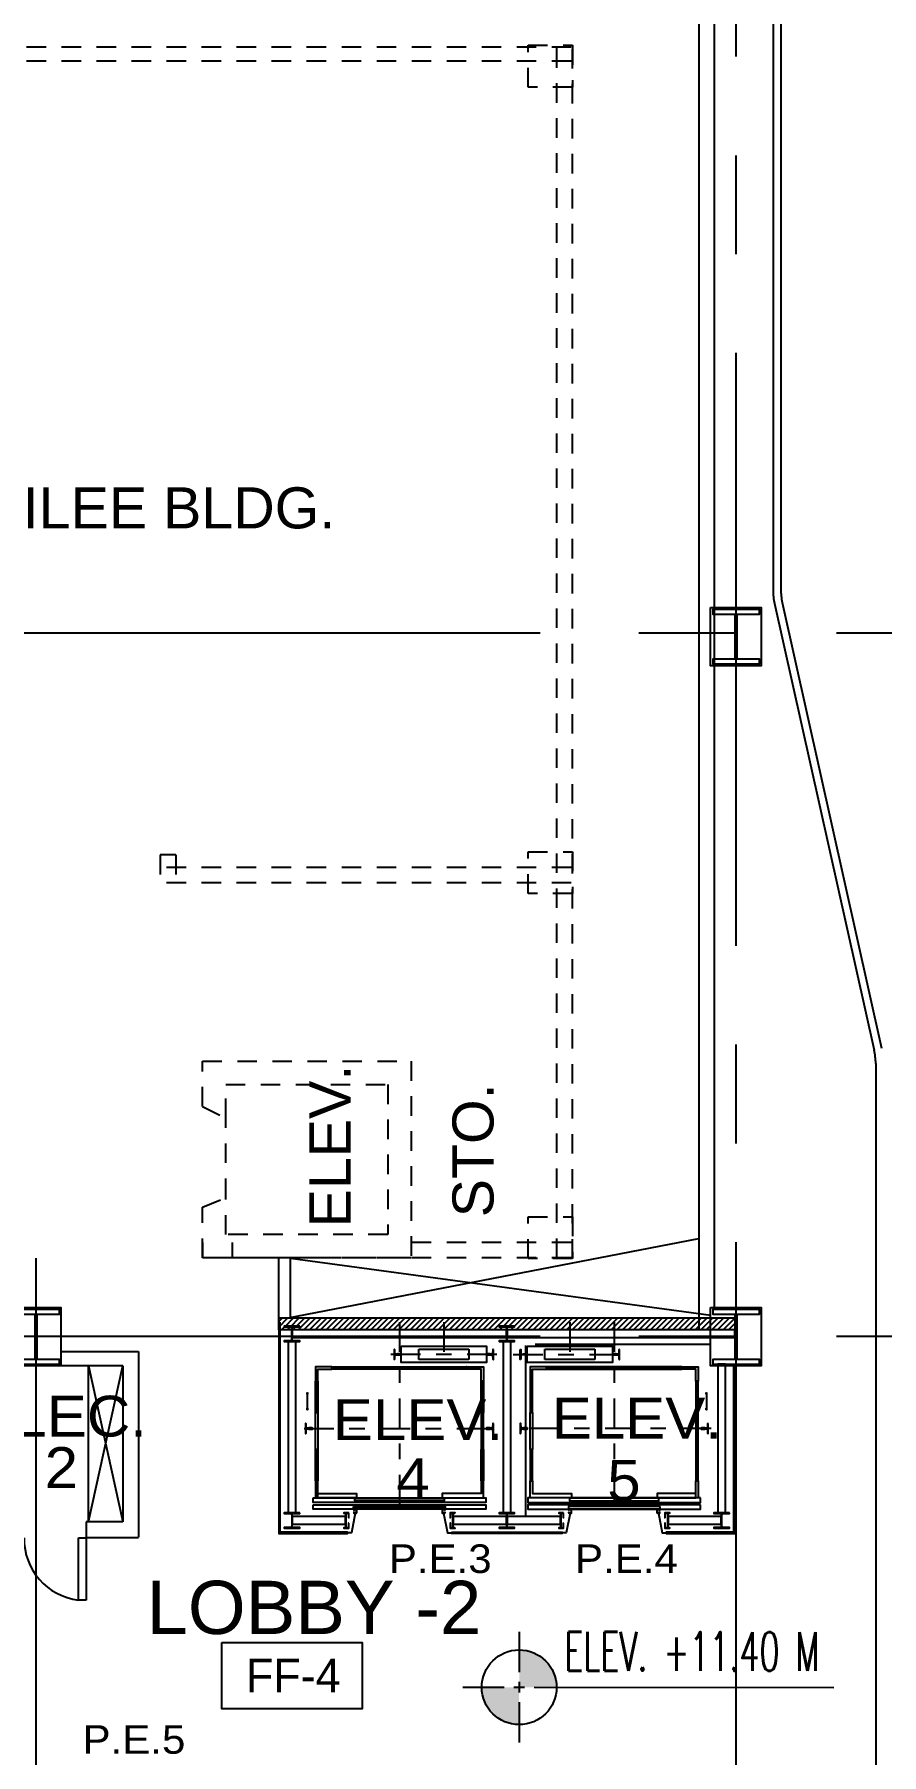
# Model space of a CAD drawing. Header units: millimetres. Extents: x 2148 to 2681, y 758 to 986.
# Drawn here: x 2631.24 to 2636.68, y 957.78 to 968.84 of the extents above; entities that cross this region are included whole.
import ezdxf

# ---------------------------------------------------------------- set-up
doc = ezdxf.new("R2010")
doc.units = ezdxf.units.MM
for name, pattern in [('ACAD_ISO02W100', [15, 12, -3]), ('CENTER2', [28.575, 19.05, -3.175, 3.175, -3.175]), ('HIDDEN', [0.375, 0.25, -0.125])]:
    doc.linetypes.add(name, pattern=pattern)
for name, color, linetype in [('A-Hatch', 253, 'Continuous'), ('ar elev', 2, 'Continuous'), ('cladding', 2, 'Continuous'), ('COL-EX', 2, 'Continuous'), ('D', 1, 'Continuous'), ('ELAYOUT', 4, 'Continuous'), ('FIXTURE', 1, 'Continuous'), ('HATCH', 8, 'Continuous'), ('Layer1', 5, 'Continuous'), ('p-boarder', 2, 'Continuous'), ('QUOTE', 2, 'Continuous'), ('S_GRID LINES', 252, 'Continuous'), ('TEXT', 6, 'Continuous')]:
    doc.layers.add(name, color=color, linetype=linetype)
doc.styles.add('100', font='SIMPLEX.shx', dxfattribs={"height": 0.25})
doc.styles.add('MMTX$0$ESMX$0$X-OPTA1D', font='x-opta1d')
doc.styles.add('SWISS', font='swissl.ttf')
pattern_1 = [(45, (304.8, 3e-13), (-0.01796051224, 0.01796051224), [])]

# ---------------------------------------------------------------- blocks, each defined once
blk = doc.blocks.new('EXISTING')
at = {"layer": 'HATCH', "linetype": 'HIDDEN', "ltscale": 0.5}
for p, q in [((-79717.504, -2147.869), (-79727.001, -2147.869)), ((-79717.596, -2155.652), (-79717.596, -2147.859)), ((-79717.496, -2155.656), (-79717.496, -2147.858)), ((-79717.504, -2147.959), (-79727.001, -2147.959)), ((-79717.596, -2155.652), (-79717.596, -2152.324)), ((-79717.496, -2155.656), (-79717.496, -2152.324)), ((-79720.145, -2153.062), (-79720.145, -2153.242)), ((-79720.045, -2153.062), (-79720.145, -2153.062)), ((-79720.145, -2153.062), (-79720.145, -2153.242)), ((-79720.045, -2153.062), (-79720.145, -2153.062)), ((-79720.045, -2153.062), (-79720.045, -2153.242)), ((-79720.045, -2153.062), (-79720.045, -2153.242)), ((-79717.504, -2153.142), (-79720.145, -2153.142)), ((-79717.504, -2153.142), (-79720.145, -2153.142)), ((-79717.504, -2153.242), (-79720.145, -2153.242)), ((-79717.504, -2153.242), (-79720.145, -2153.242)), ((-79719.874, -2154.678), (-79719.724, -2154.753)), ((-79719.874, -2154.678), (-79719.724, -2154.753)), ((-79719.724, -2155.266), (-79719.724, -2154.753)), ((-79719.724, -2155.266), (-79719.724, -2154.753)), ((-79719.874, -2155.325), (-79719.724, -2155.266)), ((-79719.874, -2155.325), (-79719.724, -2155.266)), ((-79719.874, -2155.552), (-79719.874, -2155.652)), ((-79719.683, -2155.552), (-79719.683, -2155.652)), ((-79717.504, -2155.552), (-79718.533, -2155.552)), ((-79717.504, -2155.552), (-79718.533, -2155.552)), ((-79717.504, -2155.652), (-79719.874, -2155.652))]:
    blk.add_line(p, q, dxfattribs=at)
at = {"layer": 'HATCH', "linetype": 'HIDDEN', "ltscale": 0.5, "elevation": 0}
for points in [[(-79717.496, -2147.858), (-79717.496, -2148.127), (-79717.78, -2148.127), (-79717.78, -2147.858)], [(-79717.496, -2147.858), (-79717.496, -2148.127), (-79717.78, -2148.127), (-79717.78, -2147.858)], [(-79717.496, -2153.041), (-79717.496, -2153.31), (-79717.78, -2153.31), (-79717.78, -2153.041)], [(-79717.496, -2153.041), (-79717.496, -2153.31), (-79717.78, -2153.31), (-79717.78, -2153.041)], [(-79717.496, -2155.387), (-79717.496, -2155.656), (-79717.78, -2155.656), (-79717.78, -2155.387)], [(-79717.496, -2155.387), (-79717.496, -2155.656), (-79717.78, -2155.656), (-79717.78, -2155.387)]]:
    blk.add_lwpolyline(points, close=True, dxfattribs=at)
for points in [[(-79719.874, -2154.678), (-79719.874, -2154.388), (-79718.533, -2154.388), (-79718.533, -2155.652), (-79719.874, -2155.652), (-79719.874, -2155.325)], [(-79719.874, -2154.678), (-79719.874, -2154.388), (-79718.533, -2154.388), (-79718.533, -2155.652), (-79719.874, -2155.652), (-79719.874, -2155.325)], [(-79719.724, -2154.753), (-79719.724, -2154.538), (-79718.683, -2154.538), (-79718.683, -2155.502), (-79719.724, -2155.502), (-79719.724, -2155.266)], [(-79719.724, -2154.753), (-79719.724, -2154.538), (-79718.683, -2154.538), (-79718.683, -2155.502), (-79719.724, -2155.502), (-79719.724, -2155.266)]]:
    blk.add_lwpolyline(points, dxfattribs=at)
at = {"layer": 'HATCH', "linetype": 'HIDDEN', "ltscale": 0.5, "style": 'SWISS'}
for s, p in [('ELEV.', (-79718.922, -2155.456)), ('ELEV.', (-79718.922, -2155.456)), ('STO.', (-79718.003, -2155.391))]:
    blk.add_text(s, height=0.264, rotation=90, dxfattribs=at).set_placement(p)

msp = doc.modelspace()

# ---------------------------------------------------------------- hatches: boundary and pattern name
at = {"layer": 'HATCH'}
h = msp.add_hatch(dxfattribs=at)
h.set_pattern_fill('ANSI31', color=256, scale=0.008, style=0)
h.set_pattern_definition(pattern_1)
h.paths.add_polyline_path([(2632.8091508, 960.5887049), (2632.8091508, 960.5137049), (2632.8917872, 960.5137049), (2632.8917872, 960.5261783), (2632.8910076, 960.5292966), (2632.8886689, 960.5316354), (2632.8855505, 960.532415), (2632.8442323, 960.532415), (2632.8442323, 960.5386517), (2632.9440197, 960.5386517), (2632.9440197, 960.532415), (2632.9027015, 960.532415), (2632.8995831, 960.5316354), (2632.8972443, 960.5292966), (2632.8956852, 960.5261783), (2632.8956852, 960.5137049), (2634.273219, 960.5137049), (2634.273219, 960.5261783), (2634.2724394, 960.5292966), (2634.2701006, 960.5316354), (2634.2669822, 960.532415), (2634.2248844, 960.532415), (2634.2248844, 960.5386517), (2634.3254514, 960.5386517), (2634.3254514, 960.532415), (2634.2841332, 960.532415), (2634.2802353, 960.5316354), (2634.2778965, 960.5292966), (2634.2771169, 960.5261783), (2634.2771169, 960.5137049), (2635.5864709, 960.5137049), (2635.5864709, 960.5887049)])
h = msp.add_hatch(dxfattribs=at)
h.set_pattern_fill('ANSI31', color=256, scale=0.008, style=0)
h.set_pattern_definition(pattern_1)
h.paths.add_polyline_path([(2635.5864709, 960.5887049), (2635.7414865, 960.5887049), (2635.7414865, 960.5137049), (2635.5864709, 960.5137049)])
at = {"layer": 'Layer1'}
for points in [[(2634.3547687, 958.4563144), (2634.3545137, 958.2160507), (2634.5947774, 958.2157957, 0.4142135624)], [(2634.3542587, 957.975787), (2634.3544959, 958.216593), (2634.11425, 958.2163057, 0.4142135624)]]:
    msp.add_hatch(color=32, dxfattribs=at).paths.add_polyline_path(points)

# ---------------------------------------------------------------- linework, layer by layer
at = {"ltscale": 0.5}
for p, q in [((2632.8091508, 960.5176385, 0), (2632.8091508, 960.9754912, 0)), ((2632.8841508, 960.5887049, 0), (2632.8841508, 960.9754912, 0))]:
    msp.add_line(p, q, dxfattribs=at)
at = {"ltscale": 0.05}
msp.add_line((2634.3954304, 960.4133199, 0), (2634.3954304, 959.316164, 0), dxfattribs=at)
for p, q in [((2631.5859127, 959.2800492), (2631.5859127, 960.281811, 0)), ((2631.5223639, 958.7767993, 0), (2631.5223639, 959.1767993, 0)), ((2631.5223639, 959.1767993, 0), (2631.5723639, 959.1767993, 0)), ((2631.5723639, 959.1767993, 0), (2631.5723639, 958.7767993, 0)), ((2631.5723639, 958.7767993, 0), (2631.5223639, 958.7767993, 0))]:
    msp.add_line(p, q)
at = {"ltscale": 0.5}
msp.add_lwpolyline([(2632.4438952, 958.5041556), (2633.346054, 958.5041556), (2633.346054, 958.0771238), (2632.4438952, 958.0771238)], close=True, dxfattribs=at)
msp.add_arc((2631.5712931, 959.1727374, 0), 0.3989499, 179.41662594, 262.95522437)
at = {"layer": 'A-Hatch'}
msp.add_line((2632.8091508, 960.5137049, 0), (2632.8091508, 960.5887049, 0), dxfattribs=at)
at = {"layer": 'ar elev', "color": 8, "linetype": 'CENTER2', "ltscale": 0.01}
for p, q in [((2633.5848418, 960.5635986, 0), (2633.5848419, 959.3365254, 0)), ((2633.8701714, 960.5635986, 0), (2633.8701714, 960.278269, 0)), ((2634.680944, 960.5635986, 0), (2634.680944, 960.278269, 0)), ((2634.965494, 960.5635986, 0), (2634.965494, 959.3365255, 0)), ((2634.2107562, 960.3562279, 0), (2633.5035714, 960.3562279, 0)), ((2634.3153837, 960.3562279, 0), (2635.0303423, 960.3562279, 0)), ((2632.9720849, 959.879899, 0), (2634.1975988, 959.879899, 0)), ((2635.5885462, 959.879899, 0), (2634.3355861, 959.879899, 0))]:
    msp.add_line(p, q, dxfattribs=at)
at = {"layer": 'ar elev', "color": 8}
for p, q in [((2633.0001501, 960.1044206, 0), (2632.9845583, 960.1044206, 0)), ((2632.9923542, 960.1067594, 0), (2632.990795, 960.1059798, 0)), ((2632.990795, 960.1059798, 0), (2632.990795, 960.1028614, 0)), ((2632.990795, 960.1028614, 0), (2632.9939134, 960.1028614, 0)), ((2632.9923542, 960.1122165, 0), (2632.9923542, 959.9968373, 0)), ((2632.9939134, 960.1059798, 0), (2632.9923542, 960.1067594, 0)), ((2632.994693, 960.1044206, 0), (2632.9939134, 960.1059798, 0)), ((2632.9939134, 960.1028614, 0), (2632.994693, 960.1044206, 0)), ((2635.5657775, 960.1044206, 0), (2635.5509654, 960.1044206, 0)), ((2635.5579817, 960.1067594, 0), (2635.5564225, 960.1059798, 0)), ((2635.5564225, 960.1059798, 0), (2635.5564225, 960.1028615, 0)), ((2635.5564225, 960.1028615, 0), (2635.5595408, 960.1028615, 0)), ((2635.5579817, 960.1122165, 0), (2635.5579817, 959.9968374, 0)), ((2635.5595408, 960.1059798, 0), (2635.5579817, 960.1067594, 0)), ((2635.5603204, 960.1044206, 0), (2635.5595408, 960.1059798, 0)), ((2635.5595408, 960.1028615, 0), (2635.5603204, 960.1044206, 0)), ((2633.0001501, 960.0046332, 0), (2632.9845583, 960.0046332, 0)), ((2632.9923542, 960.006972, 0), (2632.990795, 960.0061924, 0)), ((2632.990795, 960.0061924, 0), (2632.990795, 960.003074, 0)), ((2632.990795, 960.003074, 0), (2632.9923542, 960.0022945, 0)), ((2632.9939134, 960.0061924, 0), (2632.9923542, 960.006972, 0)), ((2632.9923542, 960.0022945, 0), (2632.9939134, 960.003074, 0)), ((2632.994693, 960.0046332, 0), (2632.9939134, 960.0061924, 0)), ((2632.9939134, 960.003074, 0), (2632.994693, 960.0046332, 0)), ((2635.5657775, 960.0046333, 0), (2635.5509654, 960.0046333, 0)), ((2635.5579817, 960.006972, 0), (2635.5564225, 960.0061924, 0)), ((2635.5564225, 960.0061924, 0), (2635.5564225, 960.0030741, 0)), ((2635.5564225, 960.0030741, 0), (2635.5579817, 960.0022945, 0)), ((2635.5595408, 960.0061924, 0), (2635.5579817, 960.006972, 0)), ((2635.5579817, 960.0022945, 0), (2635.5595408, 960.0030741, 0)), ((2635.5603204, 960.0046333, 0), (2635.5595408, 960.0061924, 0)), ((2635.5595408, 960.0030741, 0), (2635.5603204, 960.0046333, 0))]:
    msp.add_line(p, q, dxfattribs=at)
at = {"layer": 'ar elev', "elevation": 0}
for points in [[(2632.8192854, 960.5737332), (2632.8091508, 960.5737332), (2632.8091508, 959.2039953), (2633.2511778, 959.2039953), (2633.2511778, 959.21413), (2632.8192855, 959.21413), (2632.8192854, 960.5635985)], [(2633.1498312, 960.261118), (2633.1498312, 960.2759302), (2633.0445867, 960.2759302), (2633.0445867, 960.1831591), (2633.0601784, 960.1831591), (2633.0601784, 960.261118), (2633.1498312, 960.261118)], [(2634.0198525, 960.261118), (2634.0198525, 960.2759302), (2634.125097, 960.2759302), (2634.125097, 960.1831591), (2634.1095053, 960.1831591), (2634.1095053, 960.261118), (2634.0198525, 960.261118)], [(2634.5304834, 960.261118), (2634.5304834, 960.2759302), (2634.4252388, 960.2759302), (2634.4252388, 960.1831591), (2634.4408306, 960.1831591), (2634.4408306, 960.261118), (2634.5304834, 960.261118)], [(2635.7310504, 960.281811), (2635.7310504, 959.21413), (2635.2991581, 959.21413), (2635.2991581, 959.2039953), (2635.7411851, 959.2039953), (2635.7411851, 960.281811)], [(2635.4005047, 960.261118), (2635.4005047, 960.2759302), (2635.5057492, 960.2759302), (2635.5057492, 960.1831591), (2635.4901574, 960.1831591), (2635.4901574, 960.261118), (2635.4005047, 960.261118)], [(2634.1250971, 959.5431165), (2634.1095053, 959.5431165), (2634.1095053, 959.4612597), (2633.8600368, 959.4612597), (2633.8600368, 959.4339741), (2634.1250971, 959.4339741), (2634.1250971, 959.5431165)], [(2634.4252388, 959.5431165), (2634.4408306, 959.5431165), (2634.4408306, 959.4612597), (2634.6902991, 959.4612597), (2634.6902991, 959.4339741), (2634.4252388, 959.4339741), (2634.4252388, 959.5431165)], [(2633.0297745, 959.3887579), (2634.1399092, 959.3887579), (2634.1399092, 959.3614723), (2633.0297745, 959.3614723), (2633.0297745, 959.3887579)], [(2635.5205614, 959.3887579), (2634.4104266, 959.3887579), (2634.4104266, 959.3614723), (2635.5205614, 959.3614723), (2635.5205614, 959.3887579)], [(2633.3010715, 959.3365254), (2633.2761247, 959.2086728), (2633.2511779, 959.2086728)], [(2633.8686123, 959.3365254), (2633.8935592, 959.2086728), (2633.918506, 959.2086728)], [(2634.6817237, 959.3365255), (2634.6567768, 959.2086729), (2634.6318301, 959.2086729)], [(2635.2492645, 959.3365255), (2635.2742113, 959.2086729), (2635.2991582, 959.2086729)]]:
    msp.add_lwpolyline(points, dxfattribs=at)
for points in [[(2632.9440197, 960.5386517), (2632.8442323, 960.5386517), (2632.8442323, 960.532415), (2632.8855505, 960.532415), (2632.8886689, 960.5316354), (2632.8910076, 960.5292966), (2632.8917872, 960.5261783), (2632.8917872, 960.4513377), (2632.8910076, 960.4482194), (2632.8886689, 960.445101), (2632.8855505, 960.4443214), (2632.8442323, 960.4443214), (2632.8442323, 960.4388643), (2632.9440197, 960.4388643), (2632.9440197, 960.4443214), (2632.9027015, 960.4443214), (2632.8995831, 960.445101), (2632.8972443, 960.4482194), (2632.8956852, 960.4513377), (2632.8956852, 960.5261783), (2632.8972443, 960.5292966), (2632.8995831, 960.5316354), (2632.9027015, 960.532415), (2632.9440197, 960.532415)], [(2634.2841332, 960.532415), (2634.3254514, 960.532415), (2634.3254514, 960.5386517), (2634.2248844, 960.5386517), (2634.2248844, 960.532415), (2634.2669822, 960.532415), (2634.2701006, 960.5316354), (2634.2724394, 960.5292966), (2634.273219, 960.5261783), (2634.273219, 960.4513377), (2634.2724394, 960.4482194), (2634.2701006, 960.445101), (2634.2669822, 960.4443214), (2634.2248844, 960.4443214), (2634.2248844, 960.4388643), (2634.3254514, 960.4388643), (2634.3254514, 960.4443214), (2634.2841332, 960.4443214), (2634.2802353, 960.445101), (2634.2778965, 960.4482194), (2634.2771169, 960.4513377), (2634.2771169, 960.5261783), (2634.2778965, 960.5292966), (2634.2802353, 960.5316354)], [(2634.2778965, 960.4482194), (2634.2771169, 960.4513377), (2634.2771169, 960.5261783), (2634.2778965, 960.5292966), (2634.2802353, 960.5316354), (2634.2841332, 960.532415), (2634.3254514, 960.532415), (2634.3254514, 960.5386517), (2634.2248844, 960.5386517), (2634.2248844, 960.532415), (2634.2669822, 960.532415), (2634.2701006, 960.5316354), (2634.2724394, 960.5292966), (2634.273219, 960.5261783), (2634.273219, 960.4513377), (2634.2724394, 960.4482194), (2634.2701006, 960.445101), (2634.2669822, 960.4443214), (2634.2248844, 960.4443214), (2634.2248844, 960.4388643), (2634.3254514, 960.4388643), (2634.3254514, 960.4443214), (2634.2841332, 960.4443214), (2634.2802353, 960.445101)], [(2633.5949765, 960.4084603), (2634.1445868, 960.4084603), (2634.1445868, 960.3039954), (2633.5949765, 960.3039954)], [(2634.4057491, 960.4084604), (2634.9553593, 960.4084604), (2634.9553593, 960.3039954), (2634.4057491, 960.3039954)], [(2634.0167342, 960.2759302), (2634.0198525, 960.2759302), (2634.0198525, 960.2759302), (2634.0167342, 960.2759302)], [(2634.5336017, 960.2759302), (2634.5304834, 960.2759302), (2634.5304834, 960.2759302), (2634.5336017, 960.2759302)], [(2633.0445867, 959.9820251), (2633.0601785, 959.9820251), (2633.0601785, 959.7442505), (2633.0445867, 959.7442505)], [(2634.125097, 959.9820252), (2634.1095053, 959.9820252), (2634.1095053, 959.7442505), (2634.125097, 959.7442505)], [(2634.4252388, 959.9820252), (2634.4408306, 959.9820252), (2634.4408306, 959.7442505), (2634.4252388, 959.7442505)], [(2635.5057492, 959.9820251), (2635.4901574, 959.9820251), (2635.4901574, 959.7442505), (2635.5057492, 959.7442505)], [(2633.0601785, 959.5431165), (2633.0445867, 959.5431165), (2633.0445867, 959.4339741), (2633.0601785, 959.4339741)], [(2635.4901574, 959.5431165), (2635.5057492, 959.5431165), (2635.5057492, 959.4339741), (2635.4901574, 959.4339741)], [(2633.0297745, 959.4339741), (2634.1399092, 959.4339741), (2634.1399092, 959.4035701), (2633.0297745, 959.4035701)], [(2633.0601785, 959.4612597), (2633.3096469, 959.4612597), (2633.3096469, 959.4339741), (2633.0601785, 959.4339741)], [(2633.2893776, 959.3794028), (2633.8795265, 959.3794028), (2633.8795265, 959.3630315), (2633.2893776, 959.3630315)], [(2633.2971735, 959.4316353), (2633.8725102, 959.4316353), (2633.8725102, 959.4144843), (2633.2971735, 959.4144843)], [(2635.5205614, 959.4339741), (2634.4104266, 959.4339741), (2634.4104266, 959.4035701), (2635.5205614, 959.4035701)], [(2635.2609582, 959.3794028), (2634.6708094, 959.3794028), (2634.6708094, 959.3630315), (2635.2609582, 959.3630315)], [(2635.2531624, 959.4316353), (2634.6778257, 959.4316353), (2634.6778257, 959.4144843), (2635.2531624, 959.4144843)], [(2635.4901574, 959.4612597), (2635.2406889, 959.4612597), (2635.2406889, 959.4339741), (2635.4901574, 959.4339741)], [(2632.9447993, 959.3388642), (2632.8442323, 959.3388642), (2632.8442323, 959.3326275), (2632.8855505, 959.3326275), (2632.8894485, 959.3318479), (2632.8917872, 959.3295091), (2632.8925668, 959.3263908), (2632.8925668, 959.2515502), (2632.8917872, 959.2476523), (2632.8894485, 959.2453135), (2632.8855505, 959.2445339), (2632.8442323, 959.2445339), (2632.8442323, 959.2390768), (2632.9447993, 959.2390768), (2632.9447993, 959.2445339), (2632.9027015, 959.2445339), (2632.8995831, 959.2453135), (2632.8972444, 959.2476523), (2632.8964648, 959.2515502), (2632.8964648, 959.3263908), (2632.8972444, 959.3295091), (2632.8995831, 959.3318479), (2632.9027015, 959.3326275), (2632.9447993, 959.3326275)], [(2633.2597532, 959.3388642), (2633.2270105, 959.3388642), (2633.2270105, 959.3380846), (2633.2277901, 959.3365254), (2633.2293493, 959.3357458), (2633.2527369, 959.3357458), (2633.2558553, 959.3341867), (2633.2566349, 959.3318479), (2633.2566349, 959.3084602), (2633.2574145, 959.3069011), (2633.2589737, 959.3061215), (2633.2597532, 959.3061215)], [(2633.2597532, 959.27104), (2633.2574145, 959.27104), (2633.2566349, 959.2694808), (2633.2566349, 959.2460931), (2633.2558553, 959.2429748), (2633.2527369, 959.2414156), (2633.2277901, 959.2414156), (2633.2270105, 959.2398564), (2633.2270105, 959.2390768), (2633.2597532, 959.2390768)], [(2633.2433819, 959.3357458), (2633.2387043, 959.3357458), (2633.2387043, 959.2414156), (2633.2433819, 959.2414156)], [(2633.3080878, 959.3614723), (2633.2940552, 959.3614723), (2633.2924961, 959.3606927), (2633.2924961, 959.3599131), (2633.2924961, 959.3560152), (2633.2932757, 959.3560152), (2633.2932757, 959.3599131), (2633.3088674, 959.3599131), (2633.3088674, 959.337305), (2633.2932757, 959.337305), (2633.2932757, 959.341203), (2633.2924961, 959.341203), (2633.2924961, 959.3380846), (2633.2924961, 959.3365254), (2633.2940552, 959.3365254), (2633.3080878, 959.3365254), (2633.309647, 959.3365254), (2633.309647, 959.3380846), (2633.309647, 959.3599131), (2633.309647, 959.3606927)], [(2633.8771878, 959.3606927), (2633.8756286, 959.3614723), (2633.861596, 959.3614723), (2633.8600369, 959.3606927), (2633.8600369, 959.3599131), (2633.8600369, 959.3380846), (2633.8600369, 959.3365254), (2633.861596, 959.3365254), (2633.8756286, 959.3365254), (2633.8771878, 959.3365254), (2633.8771878, 959.341203), (2633.8764082, 959.341203), (2633.8764082, 959.337305), (2633.8608165, 959.337305), (2633.8608165, 959.3599131), (2633.8764082, 959.3599131), (2633.8764082, 959.3560152), (2633.8771878, 959.3560152)], [(2633.9426732, 959.3380846), (2633.9426732, 959.3388642), (2633.9099305, 959.3388642), (2633.9099305, 959.3061215), (2633.9107101, 959.3061215), (2633.9122693, 959.3069011), (2633.9130488, 959.3084602), (2633.9130488, 959.3318479), (2633.9138284, 959.3341867), (2633.9169468, 959.3357459), (2633.9403345, 959.3357459), (2633.9418936, 959.3365254)], [(2633.9138284, 959.2429748), (2633.9130488, 959.2460931), (2633.9130488, 959.2694808), (2633.9122693, 959.27104), (2633.9107101, 959.27104), (2633.9099305, 959.27104), (2633.9099305, 959.2390768), (2633.9426732, 959.2390768), (2633.9426732, 959.2398564), (2633.9418936, 959.2414156), (2633.9403345, 959.2414156), (2633.9169468, 959.2414156)], [(2633.9309794, 959.3357459), (2633.9263019, 959.3357459), (2633.9263019, 959.2414156), (2633.9309794, 959.2414156)], [(2634.2841332, 959.3326275), (2634.3254514, 959.3326275), (2634.3254514, 959.3388642), (2634.2248844, 959.3388642), (2634.2248844, 959.3326275), (2634.2669823, 959.3326275), (2634.2701006, 959.3318479), (2634.2724394, 959.3295092), (2634.273219, 959.3263908), (2634.273219, 959.2515502), (2634.2724394, 959.2476523), (2634.2701006, 959.2453135), (2634.2669823, 959.2445339), (2634.2248844, 959.2445339), (2634.2248844, 959.2390768), (2634.3254514, 959.2390768), (2634.3254514, 959.2445339), (2634.2841332, 959.2445339), (2634.2802353, 959.2453135), (2634.2778965, 959.2476523), (2634.2771169, 959.2515502), (2634.2771169, 959.3263908), (2634.2778965, 959.3295092), (2634.2802353, 959.3318479)], [(2634.6404054, 959.3388642), (2634.6084422, 959.3388642), (2634.6084422, 959.3380846), (2634.6084422, 959.3365255), (2634.6100014, 959.3357459), (2634.6333891, 959.3357459), (2634.6365074, 959.3341867), (2634.6380666, 959.3318479), (2634.6380666, 959.3084603), (2634.6380666, 959.3069011), (2634.6396258, 959.3061215), (2634.6404054, 959.3061215)], [(2634.6404054, 959.27104), (2634.6380666, 959.27104), (2634.6380666, 959.2460931), (2634.6365074, 959.2429748), (2634.6333891, 959.2414156), (2634.6084422, 959.2414156), (2634.6084422, 959.2390768), (2634.6404054, 959.2390768)], [(2634.624034, 959.3357459), (2634.6193565, 959.3357459), (2634.6193565, 959.2414156), (2634.624034, 959.2414156)], [(2634.6910788, 959.3599131), (2634.6895196, 959.3614723), (2634.6747074, 959.3614723), (2634.6731482, 959.3599131), (2634.6731482, 959.3560152), (2634.6747074, 959.3560152), (2634.6747074, 959.3599131), (2634.6895196, 959.3599131), (2634.6895196, 959.337305), (2634.6747074, 959.337305), (2634.6747074, 959.341203), (2634.6731482, 959.341203), (2634.6731482, 959.3380846), (2634.6739278, 959.3365255), (2634.6747074, 959.3365255), (2634.6895196, 959.3365255), (2634.6902992, 959.3365255), (2634.6910788, 959.3380846)], [(2635.25784, 959.3606927), (2635.2562808, 959.3614723), (2635.2422482, 959.3614723), (2635.240689, 959.3606927), (2635.240689, 959.3599131), (2635.240689, 959.3380846), (2635.240689, 959.3365255), (2635.2422482, 959.3365255), (2635.2562808, 959.3365255), (2635.25784, 959.3365255), (2635.25784, 959.341203), (2635.2570604, 959.341203), (2635.2570604, 959.3373051), (2635.2414686, 959.3373051), (2635.2414686, 959.3599131), (2635.2570604, 959.3599131), (2635.2570604, 959.3560152), (2635.25784, 959.3560152)], [(2635.2975989, 959.3357459), (2635.3209866, 959.3357459), (2635.3225458, 959.3365255), (2635.3233254, 959.3380846), (2635.3233254, 959.3388642), (2635.2905826, 959.3388642), (2635.2905826, 959.3061215), (2635.2913622, 959.3061215), (2635.2929214, 959.3069011), (2635.293701, 959.3084603), (2635.293701, 959.3318479), (2635.2952602, 959.3341867)], [(2635.293701, 959.2460931), (2635.293701, 959.2694808), (2635.2929214, 959.27104), (2635.2913622, 959.27104), (2635.2905826, 959.27104), (2635.2905826, 959.2390768), (2635.3233254, 959.2390768), (2635.3233254, 959.2398564), (2635.3225458, 959.2414156), (2635.3209866, 959.2414156), (2635.2975989, 959.2414156), (2635.2952602, 959.2429748)], [(2635.3116315, 959.3357459), (2635.306954, 959.3357459), (2635.306954, 959.2414156), (2635.3116315, 959.2414156)], [(2635.7061036, 959.3388642), (2635.6063162, 959.3388642), (2635.6063162, 959.3326275), (2635.6476344, 959.3326275), (2635.6507528, 959.3318479), (2635.6530915, 959.3295092), (2635.6538711, 959.3263908), (2635.6538711, 959.2515503), (2635.6530915, 959.2476523), (2635.6507528, 959.2453136), (2635.6476344, 959.244534), (2635.6063162, 959.244534), (2635.6063162, 959.2390768), (2635.7061036, 959.2390768), (2635.7061036, 959.244534), (2635.6647854, 959.244534), (2635.661667, 959.2453136), (2635.6593282, 959.2476523), (2635.6577691, 959.2515503), (2635.6577691, 959.3263908), (2635.6593282, 959.3295092), (2635.661667, 959.3318479), (2635.6647854, 959.3326275), (2635.7061036, 959.3326275)], [(2633.918506, 959.21413), (2634.63183, 959.21413), (2634.63183, 959.2039953), (2633.918506, 959.2039953)]]:
    msp.add_lwpolyline(points, close=True, dxfattribs=at)
at = {"layer": 'ar elev', "color": 3, "elevation": 0}
for points in [[(2634.273219, 960.5137049), (2632.8964647, 960.5137048), (2632.8964647, 960.4638112), (2634.273219, 960.4638112)], [(2635.7414709, 960.5137049), (2634.2771169, 960.5137049), (2634.2771169, 960.4638112), (2635.7414709, 960.4638112)], [(2632.9190728, 960.4388643), (2632.8691791, 960.4388643), (2632.8691791, 959.3388642), (2632.9190728, 959.3388642)], [(2634.3005046, 960.4388643), (2634.2506109, 960.4388643), (2634.2506109, 959.3388642), (2634.3005046, 959.3388642)], [(2635.6811567, 960.294311), (2635.631263, 960.294311), (2635.631263, 959.3388642), (2635.6811567, 959.3388642)], [(2633.2387043, 959.3139174), (2632.8964648, 959.3139174), (2632.8964648, 959.2640237), (2633.2387043, 959.2640237)], [(2634.273219, 959.3139174), (2633.9309794, 959.3139174), (2633.9309794, 959.2640237), (2634.273219, 959.2640237)], [(2634.6193565, 959.3139174), (2634.2771169, 959.3139174), (2634.2771169, 959.2640237), (2634.6193565, 959.2640237)], [(2635.6538711, 959.3139174), (2635.3116315, 959.3139174), (2635.3116315, 959.2640237), (2635.6538711, 959.2640237)]]:
    msp.add_lwpolyline(points, close=True, dxfattribs=at)
at = {"layer": 'ar elev', "color": 8, "elevation": 0}
for points in [[(2633.5700297, 960.3585666), (2633.5591154, 960.3585666), (2633.5567766, 960.3593462), (2633.5559971, 960.361685), (2633.5544379, 960.3858523), (2633.5536583, 960.3874114), (2633.5520991, 960.388191), (2633.5505399, 960.388191), (2633.5505399, 960.3242647), (2633.5520991, 960.3242647), (2633.5536583, 960.3250443), (2633.5544379, 960.3266035), (2633.5559971, 960.3499912), (2633.5567766, 960.3523299), (2633.5591154, 960.3538891), (2633.5700297, 960.3538891), (2633.5723684, 960.3523299), (2633.5941969, 960.3523299), (2633.5949765, 960.3523299), (2633.5949765, 960.3593462), (2633.5941969, 960.3601258), (2633.5723684, 960.3601258)], [(2634.1890233, 960.388191), (2634.1874642, 960.388191), (2634.185905, 960.3874114), (2634.1851254, 960.3858523), (2634.1835662, 960.361685), (2634.1827866, 960.3593462), (2634.1804479, 960.3585667), (2634.1695336, 960.3585667), (2634.1671948, 960.3601258), (2634.1453664, 960.3601258), (2634.1445868, 960.3593462), (2634.1445868, 960.3523299), (2634.1671948, 960.3523299), (2634.1695336, 960.3538891), (2634.1804479, 960.3538891), (2634.1827866, 960.3523299), (2634.1835662, 960.3499912), (2634.1851254, 960.3266035), (2634.185905, 960.3250443), (2634.1874642, 960.3242647), (2634.1890233, 960.3242647)], [(2634.3613125, 960.388191), (2634.3628717, 960.388191), (2634.3644309, 960.3874115), (2634.3652105, 960.3858523), (2634.36599, 960.361685), (2634.3675492, 960.3593463), (2634.369888, 960.3585667), (2634.3808022, 960.3585667), (2634.383141, 960.3601258), (2634.4049695, 960.3601258), (2634.4057491, 960.3593463), (2634.4057491, 960.3523299), (2634.4049695, 960.3523299), (2634.383141, 960.3523299), (2634.3808022, 960.3538891), (2634.369888, 960.3538891), (2634.3675492, 960.3523299), (2634.36599, 960.3499912), (2634.3652105, 960.3266035), (2634.3644309, 960.3250443), (2634.3628717, 960.3242647), (2634.3613125, 960.3242647)], [(2634.9997959, 960.388191), (2634.9982367, 960.388191), (2634.9966776, 960.3874115), (2634.995898, 960.3858523), (2634.9951184, 960.361685), (2634.9935592, 960.3593463), (2634.9912204, 960.3585667), (2634.9803062, 960.3585667), (2634.9779674, 960.3601258), (2634.9561389, 960.3601258), (2634.9553593, 960.3593463), (2634.9553593, 960.3523299), (2634.9561389, 960.3523299), (2634.9779674, 960.3523299), (2634.9803062, 960.3538891), (2634.9912204, 960.3538891), (2634.9935592, 960.3523299), (2634.9951184, 960.3499912), (2634.995898, 960.3266035), (2634.9966776, 960.3250443), (2634.9982367, 960.3242647), (2634.9997959, 960.3242647)], [(2633.1498312, 960.2759302), (2634.0198525, 960.2759302), (2634.0198525, 960.261118), (2633.1498312, 960.261118)], [(2633.1498312, 960.2712527), (2634.0198525, 960.2712527), (2634.0198525, 960.2657956), (2633.1498312, 960.2657956)], [(2635.4005047, 960.2759302), (2634.5304834, 960.2759302), (2634.5304834, 960.261118), (2635.4005047, 960.261118)], [(2635.4005047, 960.2712527), (2634.5304834, 960.2712527), (2634.5304834, 960.2657956), (2635.4005047, 960.2657956)], [(2633.0445867, 960.1831591), (2633.0601784, 960.1831591), (2633.0601784, 959.9820251), (2633.0445867, 959.9820251)], [(2633.0492642, 960.1831591), (2633.0547213, 960.1831591), (2633.0547213, 959.9820251), (2633.0492642, 959.9820251)], [(2634.1095053, 960.1831591), (2634.125097, 960.1831591), (2634.125097, 959.9820252), (2634.1095053, 959.9820252)], [(2634.1149624, 960.1831591), (2634.1196399, 960.1831591), (2634.1196399, 959.9820252), (2634.1149624, 959.9820252)], [(2634.4408306, 960.1831591), (2634.4252388, 960.1831591), (2634.4252388, 959.9820252), (2634.4408306, 959.9820252)], [(2634.4353735, 960.1831591), (2634.430696, 960.1831591), (2634.430696, 959.9820252), (2634.4353735, 959.9820252)], [(2635.5057492, 960.1831591), (2635.4901574, 960.1831591), (2635.4901574, 959.9820251), (2635.5057492, 959.9820251)], [(2635.5010717, 960.1831591), (2635.4956145, 960.1831591), (2635.4956145, 959.9820251), (2635.5010717, 959.9820251)], [(2633.0250969, 959.8830173), (2633.0243174, 959.8837969), (2633.0024889, 959.8837969), (2633.0024889, 959.8830173), (2633.0001501, 959.8822377), (2632.9892359, 959.8822377), (2632.9868971, 959.8830173), (2632.9861175, 959.8853561), (2632.9845583, 959.9095234), (2632.9837787, 959.9110825), (2632.9806604, 959.9110825), (2632.9806604, 959.8479358), (2632.9822195, 959.8479358), (2632.9837787, 959.8487154), (2632.9845583, 959.849495), (2632.9861175, 959.8736623), (2632.9868971, 959.876001), (2632.9892359, 959.8775602), (2633.0001501, 959.8775602), (2633.0024889, 959.876001), (2633.0102848, 959.876001), (2633.0243174, 959.876001), (2633.0250969, 959.876001)], [(2634.1890233, 959.9110826), (2634.1874642, 959.9110826), (2634.185905, 959.9110826), (2634.1851254, 959.9095234), (2634.1835662, 959.8853561), (2634.1827866, 959.8830174), (2634.1804479, 959.8822378), (2634.1695336, 959.8822378), (2634.1671949, 959.8837969), (2634.159399, 959.8837969), (2634.1453664, 959.8837969), (2634.1445868, 959.8830174), (2634.1445868, 959.876001), (2634.1453664, 959.876001), (2634.1671949, 959.876001), (2634.1695336, 959.8775602), (2634.1804479, 959.8775602), (2634.1827866, 959.876001), (2634.1835662, 959.8736623), (2634.1851254, 959.849495), (2634.185905, 959.8487154), (2634.1874642, 959.8479358), (2634.1890233, 959.8479358)], [(2634.3652105, 959.9095234), (2634.3644309, 959.9110826), (2634.3613125, 959.9110826), (2634.3613125, 959.8479358), (2634.3636513, 959.8479358), (2634.3652105, 959.849495), (2634.3667696, 959.8736623), (2634.3675492, 959.8760011), (2634.369888, 959.8775602), (2634.3815818, 959.8775602), (2634.383141, 959.8760011), (2634.3909369, 959.8760011), (2634.4049695, 959.8760011), (2634.4057491, 959.8760011), (2634.4057491, 959.8830174), (2634.4049695, 959.8837969), (2634.383141, 959.8837969), (2634.383141, 959.8830174), (2634.3815818, 959.8822378), (2634.369888, 959.8822378), (2634.3675492, 959.8830174), (2634.3667696, 959.8853561)], [(2635.5696755, 959.9110826), (2635.5681163, 959.9110826), (2635.5665571, 959.9110826), (2635.5657775, 959.9095234), (2635.564998, 959.8853561), (2635.5634388, 959.8830174), (2635.5611, 959.8822378), (2635.5501858, 959.8822378), (2635.547847, 959.883797), (2635.5408307, 959.883797), (2635.5260185, 959.883797), (2635.5252389, 959.8830174), (2635.5252389, 959.8760011), (2635.5260185, 959.8760011), (2635.547847, 959.8760011), (2635.5501858, 959.8775602), (2635.5611, 959.8775602), (2635.5634388, 959.8760011), (2635.564998, 959.8736623), (2635.5657775, 959.849495), (2635.5665571, 959.8487155), (2635.5681163, 959.8479359), (2635.5696755, 959.8479359)], [(2633.0445867, 959.7442505), (2633.0601785, 959.7442505), (2633.0601785, 959.5431165), (2633.0445867, 959.5431165)], [(2633.0492642, 959.7442505), (2633.0547213, 959.7442505), (2633.0547213, 959.5431165), (2633.0492642, 959.5431165)], [(2634.1095053, 959.7442505), (2634.1250971, 959.7442505), (2634.1250971, 959.5431165), (2634.1095053, 959.5431165)], [(2634.1149624, 959.7442505), (2634.1196399, 959.7442505), (2634.1196399, 959.5431165), (2634.1149624, 959.5431165)], [(2634.4408306, 959.7442505), (2634.4252388, 959.7442505), (2634.4252388, 959.5431165), (2634.4408306, 959.5431165)], [(2634.4353735, 959.7442505), (2634.4306959, 959.7442505), (2634.4306959, 959.5431165), (2634.4353735, 959.5431165)], [(2635.5057492, 959.7442505), (2635.4901574, 959.7442505), (2635.4901574, 959.5431165), (2635.5057492, 959.5431165)], [(2635.5010717, 959.7442505), (2635.4956145, 959.7442505), (2635.4956145, 959.5431165), (2635.5010717, 959.5431165)]]:
    msp.add_lwpolyline(points, close=True, dxfattribs=at)
at = {"layer": 'ar elev', "linetype": 'ACAD_ISO02W100', "ltscale": 0.3, "elevation": 0}
for points in [[(2633.7095761, 960.3889706), (2634.0299872, 960.3889706), (2634.0299872, 960.3227056), (2633.7095761, 960.3227056)], [(2634.5203487, 960.3889706), (2634.8407598, 960.3889706), (2634.8407598, 960.3227056), (2634.5203487, 960.3227056)]]:
    msp.add_lwpolyline(points, close=True, dxfattribs=at)
at = {"layer": 'cladding', "elevation": 0}
for points in [[(2635.5839329, 965.156811), (2635.9089329, 965.156811), (2635.9089329, 964.781811), (2635.5839329, 964.781811)], [(2631.0839329, 960.656811), (2631.4089329, 960.656811), (2631.4089329, 960.281811), (2631.0839329, 960.281811)], [(2635.5839329, 960.656811), (2635.9089329, 960.656811), (2635.9089329, 960.281811), (2635.5839329, 960.281811)]]:
    msp.add_lwpolyline(points, close=True, dxfattribs=at)
at = {"layer": 'COL-EX', "elevation": 0}
for points in [[(2635.7564709, 965.114311), (2635.8989709, 965.114311), (2635.8989709, 965.144311), (2635.5989709, 965.144311), (2635.5989709, 965.114311), (2635.7414709, 965.114311), (2635.7414709, 964.824311), (2635.5989709, 964.824311), (2635.5989709, 964.794311), (2635.8989709, 964.794311), (2635.8989709, 964.824311), (2635.7564709, 964.824311)], [(2631.2564709, 960.614311), (2631.3989709, 960.614311), (2631.3989709, 960.644311), (2631.0989709, 960.644311), (2631.0989709, 960.614311), (2631.2414709, 960.614311), (2631.2414709, 960.324311), (2631.0989709, 960.324311), (2631.0989709, 960.294311), (2631.3989709, 960.294311), (2631.3989709, 960.324311), (2631.2564709, 960.324311)], [(2635.7564709, 960.614311), (2635.8989709, 960.614311), (2635.8989709, 960.644311), (2635.5989709, 960.644311), (2635.5989709, 960.614311), (2635.7414709, 960.614311), (2635.7414709, 960.324311), (2635.5989709, 960.324311), (2635.5989709, 960.294311), (2635.8989709, 960.294311), (2635.8989709, 960.324311), (2635.7564709, 960.324311)]]:
    msp.add_lwpolyline(points, close=True, dxfattribs=at)
at = {"layer": 'D', "ltscale": 0.5}
for p, q in [((2635.986119, 977.3179694, 0), (2635.986119, 965.2690907)), ((2636.036119, 977.3179694, 0), (2636.036119, 965.2761175)), ((2635.9956919, 965.1821039, 0), (2636.6353389, 962.3111452, 0)), ((2636.0456872, 965.1891517, 0), (2636.6839929, 962.3234884, 0)), ((2636.6460798, 962.2251272, 0), (2636.6460798, 950.8940734, 0)), ((2632.8583276, 960.5887049, 0), (2635.5083431, 961.1015784, 0)), ((2632.8841508, 960.9754912, 0), (2635.5864709, 960.6089855, 0))]:
    msp.add_line(p, q, dxfattribs=at)
for centre, radius, start, end in [((2636.386119, 965.2690907, -0.0000014), 0.4, 180.00000004, 192.56030021), ((2636.436119, 965.2761175, -0.0000014), 0.4, 180.00000003, 192.55722332), ((2636.2962751, 962.2251272, 0), 0.3498047, 0, 14.23519943)]:
    msp.add_arc(centre, radius, start, end, dxfattribs=at)
at = {"layer": 'ELAYOUT', "ltscale": 10}
for p, q in [((2635.7399406, 960.5887049, 0), (2632.8091508, 960.5887049, 0)), ((2635.7414865, 960.5137049, 0), (2632.8091508, 960.5137049, 0)), ((2631.4089329, 960.374038), (2631.9080966, 960.374038, 0)), ((2631.9080966, 960.374038, 0), (2631.9080966, 959.1811866, 0)), ((2634.4566085, 960.4208884, 0), (2635.5839329, 960.4208884, 0)), ((2631.8080966, 960.281811), (2631.4089329, 960.281811, 0)), ((2631.8080966, 960.281811, 0), (2631.8080966, 959.2811866, 0)), ((2631.8080966, 960.281811, 0), (2631.8080966, 959.2811866, 0)), ((2631.8080966, 960.281811, 0), (2631.8080966, 959.2811866, 0)), ((2631.8080966, 960.281811, 0), (2631.8080966, 959.2811866, 0)), ((2631.9080966, 960.2772879, 0), (2631.9080966, 959.1811866, 0)), ((2631.8080966, 959.2800492, 0), (2631.5723639, 959.2800492, 0)), ((2631.5723639, 959.2800492, 0), (2631.5723639, 959.1767993, 0)), ((2631.9080966, 959.1767993, 0), (2631.5723639, 959.1767993, 0))]:
    msp.add_line(p, q, dxfattribs=at)
at = {"layer": 'FIXTURE', "linetype": 'ByBlock', "ltscale": 0.5}
for p, q in [((2635.5083431, 978.0110463, 0), (2635.5083431, 960.5176385, 0)), ((2635.6083431, 977.9110463, 0), (2635.6083431, 960.656811, 0))]:
    msp.add_line(p, q, dxfattribs=at)
at = {"layer": 'HATCH', "linetype": 'ByBlock', "ltscale": 0.5}
for p, q in [((2631.5859127, 960.281811, 0), (2631.8080966, 959.2800492, 0)), ((2631.5859127, 959.2800492), (2631.8080966, 960.281811))]:
    msp.add_line(p, q, dxfattribs=at)
at = {"layer": 'QUOTE'}
for p, q in [((2634.3540708, 958.5720765, 0), (2634.3543806, 958.3130601, 0)), ((2633.9914504, 958.2170902, 0), (2634.2580227, 958.2168073, 0)), ((2634.3199718, 958.2166296, 0), (2634.3890201, 958.2165563, 0)), ((2634.3544547, 958.2511171, 0), (2634.3545372, 958.1820689, 0)), ((2634.450963, 958.2164906, 0), (2636.3777885, 958.2150782, 0)), ((2634.3546051, 958.1202379, 0), (2634.3549148, 957.8612214, 0))]:
    msp.add_line(p, q, dxfattribs=at)
msp.add_circle((2634.354513, 958.216593, 0), 0.2402638, dxfattribs=at)
at = {"layer": 'S_GRID LINES', "linetype": 'CENTER2', "ltscale": 0.2}
for p, q in [((2635.7489709, 922.9776771, 0), (2635.7489709, 977.7411715, 0)), ((2635.7489709, 922.9776771, 0), (2635.7489709, 977.7411715, 0)), ((2657.3496173, 964.9914942, 0), (2595.7518229, 964.9914942, 0)), ((2631.2489709, 922.9776771, 0), (2631.2489709, 960.9754912, 0)), ((2657.3496173, 960.4722324, 0), (2595.7518229, 960.4722324, 0))]:
    msp.add_line(p, q, dxfattribs=at)

# ---------------------------------------------------------------- block references
at = {"layer": 'HATCH', "color": 2, "lineweight": -3}
msp.add_blockref('EXISTING', (82352.1926086, 3116.6282593, 0), dxfattribs=at)

# ---------------------------------------------------------------- texts
at = {"color": 2, "style": 'MMTX$0$ESMX$0$X-OPTA1D', "text_generation_flag": 6, "width": 1.1}
for s, height, p in [('ELEC.', 0.2625, (2630.846182, 959.8278914, 0)), ('ELEV.', 0.2625, (2633.1568696, 959.8058039, 0)), ('ELEV.', 0.2625, (2633.1568696, 959.8058039, 0)), ('ELEV.', 0.2625, (2634.5635741, 959.8153286, 0)), ('ELEV.', 0.2625, (2634.5635741, 959.8153286, 0)), ('2', 0.2625, (2631.3045032, 959.4976524, 0)), ('4', 0.2625, (2633.5657192, 959.4263743, 0)), ('5', 0.2625, (2634.9205847, 959.4150732, 0)), ('P.E.3', 0.18375, (2633.5166132, 958.9512994, 0)), ('P.E.4', 0.18375, (2634.7134575, 958.9512994, 0)), ('P.E.5', 0.18375, (2631.5479951, 957.7892494, 0))]:
    msp.add_text(s, height=height, rotation=180, dxfattribs=at).set_placement(p)
at = {"color": 2, "insert": (2632.9021774, 958.2923814), "char_height": 0.21537251, "width": 3.970154439, "attachment_point": 5, "style": 'MMTX$0$ESMX$0$X-OPTA1D'}
msp.add_mtext('FF-4', dxfattribs=at)
at = {"layer": 'p-boarder', "insert": (2635.4650024, 958.4471457, 0), "char_height": 0.25, "width": 12.613116349, "attachment_point": 5, "rotation": 359.95148746, "style": '100'}
msp.add_mtext('{\\W0.6;ELEV. +11.40 M}', dxfattribs=at)
at = {"layer": 'TEXT', "style": 'SWISS'}
msp.add_text('EXISTING JUBILEE BLDG.', height=0.264, dxfattribs=at).set_placement((2628.6435889, 965.6651816, 0))
msp.add_text('LOBBY -2', height=0.34222952, rotation=359.98971085, dxfattribs=at).set_placement((2631.9591324, 958.5590763, 0))

doc.saveas('drawing.dxf')
